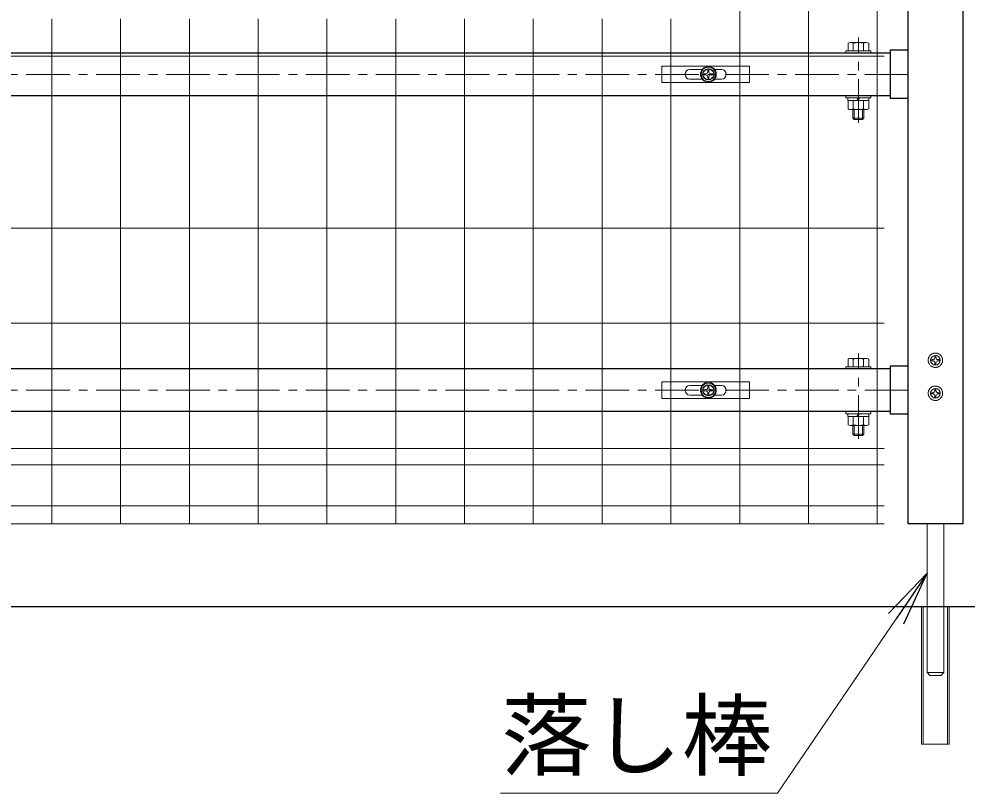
# Model space of a CAD drawing. Units: millimetres, scale not verified. Extents: x -4200 to 4200, y -2970 to 2970.
# Drawn here: x 500 to 1189, y -388 to 175 of the extents above; entities that cross this region are included whole.
import ezdxf
from ezdxf.enums import TextEntityAlignment as Align

# ---------------------------------------------------------------- set-up
doc = ezdxf.new("R2010")
doc.units = ezdxf.units.MM
doc.header["$LTSCALE"] = 10
doc.linetypes.add('USER1', pattern=[50.8, 31.75, -6.35, 6.35, -6.35])
doc.linetypes.add('USER2', pattern=[0.375, 0.25, -0.125])
for name, color, linetype, lineweight in [('0-0_D-BMK', 2, 'USER1', 13), ('0-1_D-STR1', 1, 'Continuous', 25), ('0-3_D-BGD', 7, 'Continuous', 25), ('0-4_D-STR-DIM', 7, 'Continuous', 13), ('0-6_Defpoints', 6, 'Continuous', 25), ('0-7_D-STR-TXT', 7, 'Continuous', 13), ('0-8_D-STR3', 3, 'Continuous', 13), ('0-D_D-STR2', 7, 'Continuous', 13)]:
    doc.layers.add(name, color=color, linetype=linetype, lineweight=lineweight)
doc.layers.add('0-5_0', color=7, linetype='Continuous')
doc.styles.add('ＭＳ ゴシック', font='')
doc.styles.get('ＭＳ ゴシック').set_extended_font_data('MS Gothic')

# ---------------------------------------------------------------- blocks, each defined once
blk = doc.blocks.new('U8')
at = {"layer": '0-0_D-BMK'}
for p, q in [((8742.3, 3214), (8742.3, 3834.9)), ((662.3, 3567.5), (9102.3, 3567.5)), ((8742.3, 918.5), (8742.3, 1539.4)), ((662.3, 1272), (9102.3, 1272))]:
    blk.add_line(p, q, dxfattribs=at)
at = {"layer": '0-1_D-STR1'}
for p, q in [((9102.3, 5850), (9102.3, 300)), ((9502.3, 5690), (9502.3, 300)), ((8972.3, 3722.5), (792.3, 3722.5)), ((9102.3, 3742.5), (8972.3, 3742.5)), ((8972.3, 3742.5), (8972.3, 3392.5)), ((8972.3, 3412.5), (792.3, 3412.5)), ((9102.3, 3392.5), (8972.3, 3392.5)), ((8972.3, 1427), (792.3, 1427)), ((9102.3, 1447), (8972.3, 1447)), ((8972.3, 1447), (8972.3, 1097)), ((8972.3, 1117), (792.3, 1117)), ((9102.3, 1097), (8972.3, 1097)), ((9502.3, 300), (9102.3, 300))]:
    blk.add_line(p, q, dxfattribs=at)
at = {"layer": '0-6_Defpoints'}
for centre in [(7652.3, 3567.5), (7652.3, 1272)]:
    blk.add_circle(centre, 40, dxfattribs=at)
at = {"layer": '0-8_D-STR3'}
for p, q in [((8667.3, 3738.5), (8667.3, 3793)), ((8686, 3798.5), (8798.5, 3798.5)), ((8704.8, 3738.5), (8704.8, 3793)), ((8779.8, 3738.5), (8779.8, 3793)), ((8817.3, 3738.5), (8817.3, 3793)), ((8652.3, 3738.5), (8652.3, 3722.5)), ((8832.3, 3738.5), (8652.3, 3738.5)), ((8832.3, 3722.5), (8652.3, 3722.5)), ((8667.3, 3738.5), (8817.3, 3738.5)), ((8832.3, 3738.5), (8832.3, 3722.5)), ((8652.3, 3412.5), (8652.3, 3396.5)), ((8832.3, 3412.5), (8652.3, 3412.5)), ((8832.3, 3396.5), (8652.3, 3396.5)), ((8731.6, 3376.5), (8743.2, 3396.5)), ((8738.5, 3376.5), (8750.1, 3396.5)), ((8832.3, 3412.5), (8832.3, 3396.5)), ((8667.3, 3376.5), (8667.3, 3317)), ((8798.5, 3311.5), (8686, 3311.5)), ((8702.3, 3248.5), (8702.3, 3311.5)), ((8704.8, 3376.5), (8704.8, 3317)), ((8712.3, 3238.5), (8712.3, 3311.5)), ((8772.3, 3238.5), (8772.3, 3311.5)), ((8779.8, 3376.5), (8779.8, 3317)), ((8782.3, 3248.5), (8782.3, 3311.5)), ((8817.3, 3376.5), (8817.3, 3317)), ((8712.3, 3238.5), (8702.3, 3248.5)), ((8782.3, 3248.5), (8702.3, 3248.5)), ((8782.3, 3248.5), (8772.3, 3238.5)), ((8712.3, 3238.5), (8772.3, 3238.5)), ((8667.3, 1443), (8667.3, 1497.5)), ((8686, 1503), (8798.5, 1503)), ((8704.8, 1443), (8704.8, 1497.5)), ((8779.8, 1443), (8779.8, 1497.5)), ((8817.3, 1443), (8817.3, 1497.5)), ((8652.3, 1443), (8652.3, 1427)), ((8832.3, 1443), (8652.3, 1443)), ((8832.3, 1427), (8652.3, 1427)), ((8667.3, 1443), (8817.3, 1443)), ((8832.3, 1443), (8832.3, 1427)), ((8652.3, 1117), (8652.3, 1101)), ((8832.3, 1117), (8652.3, 1117)), ((8832.3, 1117), (8832.3, 1101)), ((8832.3, 1101), (8652.3, 1101)), ((8667.3, 1081), (8667.3, 1021.5)), ((8704.8, 1081), (8704.8, 1021.5)), ((8731.6, 1081), (8743.2, 1101)), ((8738.5, 1081), (8750.1, 1101)), ((8779.8, 1081), (8779.8, 1021.5)), ((8817.3, 1081), (8817.3, 1021.5)), ((8798.5, 1016), (8686, 1016)), ((8702.3, 953), (8702.3, 1016)), ((8712.3, 943), (8712.3, 1016)), ((8772.3, 943), (8772.3, 1016)), ((8782.3, 953), (8782.3, 1016)), ((8712.3, 943), (8702.3, 953)), ((8782.3, 953), (8702.3, 953)), ((8712.3, 943), (8772.3, 943)), ((8782.3, 953), (8772.3, 943)), ((9242.3, 300), (9242.3, -780.4)), ((9362.3, 300), (9362.3, -780.4)), ((9202.3, -1300), (9202.3, -300)), ((9202.3, -300), (9402.3, -300)), ((9214.3, -1300), (9214.3, -300)), ((9390.3, -1300), (9390.3, -300)), ((9402.3, -1300), (9402.3, -300)), ((9242.3, -780.4), (9262.3, -800.4)), ((9242.3, -780.4), (9362.3, -780.4)), ((9342.3, -800.4), (9262.3, -800.4)), ((9342.3, -800.4), (9262.3, -800.4)), ((9342.3, -800.4), (9362.3, -780.4)), ((9402.3, -1300), (9202.3, -1300))]:
    blk.add_line(p, q, dxfattribs=at)
at = {"layer": '0-8_D-STR3', "linetype": 'USER2'}
for p, q in [((9298.4, 1521.5), (9298.1, 1508.5)), ((9298.4, 1521.5), (9306.3, 1521.5)), ((9306.3, 1521.5), (9306.5, 1508.5)), ((9283.8, 1485.8), (9270.8, 1486.1)), ((9298.4, 1458.5), (9298.1, 1471.5)), ((9298.4, 1458.5), (9306.3, 1458.5)), ((9306.3, 1458.5), (9306.5, 1471.5)), ((9320.8, 1494.2), (9333.8, 1494)), ((9320.8, 1485.8), (9333.8, 1486.1)), ((9333.8, 1494), (9333.8, 1486.1)), ((9283.8, 1254.2), (9270.8, 1254)), ((9270.8, 1254), (9270.8, 1246.1)), ((9283.8, 1245.8), (9270.8, 1246.1)), ((9298.4, 1281.5), (9298.1, 1268.5)), ((9298.4, 1281.5), (9306.3, 1281.5)), ((9306.3, 1281.5), (9306.5, 1268.5)), ((9320.8, 1254.2), (9333.8, 1254)), ((9320.8, 1245.8), (9333.8, 1246.1)), ((9333.8, 1254), (9333.8, 1246.1)), ((9298.4, 1218.5), (9298.1, 1231.5)), ((9298.4, 1218.5), (9306.3, 1218.5)), ((9306.3, 1218.5), (9306.5, 1231.5))]:
    blk.add_line(p, q, dxfattribs=at)
at = {"layer": '0-8_D-STR3'}
for points in [[(8665.3, 3376.5), (8819.3, 3376.5), (8819.3, 3396.5)], [(8665.3, 3376.5), (8665.3, 3396.5), (8819.3, 3396.5)], [(8665.3, 1081), (8819.3, 1081), (8819.3, 1101)], [(8665.3, 1081), (8665.3, 1101), (8819.3, 1101)]]:
    blk.add_lwpolyline(points, dxfattribs=at)
at = {"layer": '0-8_D-STR3', "linetype": 'USER2'}
blk.add_lwpolyline([(9283.8, 1494.2), (9270.8, 1494), (9270.8, 1486.1)], dxfattribs=at)
for centre in [(9302.3, 1490), (9302.3, 1250)]:
    blk.add_circle(centre, 52.5, dxfattribs=at)
at = {"layer": '0-8_D-STR3'}
for centre in [(9302.3, 1490), (9302.3, 1250)]:
    blk.add_circle(centre, 35, dxfattribs=at)
for centre, radius, start, end in [((8686, 3764), 34.5, 57.13278, 122.86722), ((8742.3, 3668.6), 129.9, 73.22135, 106.77865), ((8798.5, 3764), 34.5, 57.13278, 122.86722), ((8686, 3346), 34.5, 237.13278, 302.86722), ((8742.3, 3441.4), 129.9, 253.22135, 286.77865), ((8798.5, 3346), 34.5, 237.13278, 302.86722), ((8686, 1468.5), 34.5, 57.13278, 122.86722), ((8742.3, 1373.1), 129.9, 73.22135, 106.77865), ((8798.5, 1468.5), 34.5, 57.13278, 122.86722), ((8686, 1050.5), 34.5, 237.13278, 302.86722), ((8742.3, 1145.9), 129.9, 253.22135, 286.77865), ((8798.5, 1050.5), 34.5, 237.13278, 302.86722)]:
    blk.add_arc(centre, radius, start, end, dxfattribs=at)
at = {"layer": '0-8_D-STR3', "linetype": 'USER2'}
for centre, start, end in [((9283.3, 1509.1), 270, 0), ((9283.3, 1471), 0, 90), ((9321.4, 1509.1), 180, 270), ((9321.4, 1471), 90, 180), ((9283.3, 1269.1), 270, 0), ((9283.3, 1231), 0, 90), ((9321.4, 1269.1), 180, 270), ((9321.4, 1231), 90, 180)]:
    blk.add_arc(centre, 14.9, start, end, dxfattribs=at)
blk = doc.blocks.new('A$C5ba32ecb')
at = {"layer": '0-8_D-STR3'}
for p, q in [((-337.5, 60), (297.5, 60)), ((-337.5, -60), (-337.5, 60)), ((-135, 35), (-45.6, 35)), ((-18.5, 4.2), (-31.5, 3.9)), ((-31.5, 3.9), (-31.5, -4)), ((-4, 31.5), (-4.2, 18.5)), ((-4, 31.5), (4, 31.5)), ((4, 31.5), (4.2, 18.5)), ((18.5, 4.2), (31.5, 3.9)), ((31.5, 3.9), (31.5, -4)), ((45.6, 35), (95, 35)), ((-135, -35), (-45.6, -35)), ((-18.5, -4.2), (-31.5, -4)), ((-4, -31.5), (-4.2, -18.5)), ((18.5, -4.2), (31.5, -4)), ((45.6, -35), (95, -35))]:
    blk.add_line(p, q, dxfattribs=at)
for points in [[(-337.5, -60), (297.5, -60), (297.5, 60)], [(-4, -31.5), (4, -31.5), (4.2, -18.5)]]:
    blk.add_lwpolyline(points, dxfattribs=at)
for radius in [57.5, 52.5]:
    blk.add_circle((0, 0), radius, dxfattribs=at)
for centre, radius, start, end in [((-135, 0), 35, 90, 270), ((-19.1, 19), 14.9, 270, 0), ((19.1, 19), 14.9, 180, 270), ((95, 0), 35, 270, 90), ((-19.1, -19), 14.9, 0, 90), ((19.1, -19), 14.9, 90, 180)]:
    blk.add_arc(centre, radius, start, end, dxfattribs=at)
blk = doc.blocks.new('_Open')
at = {"layer": '0-5_0'}
blk.add_line((-10, 1.667), (0, 0), dxfattribs=at)
blk.add_lwpolyline([(-10, -1.667), (0, 0), (-10, 0)], dxfattribs=at)

msp = doc.modelspace()

# ---------------------------------------------------------------- linework, layer by layer
at = {"layer": '0-3_D-BGD'}
msp.add_line((320.73, -252.32), (2070.73, -252.32), dxfattribs=at)
at = {"layer": '0-7_D-STR-TXT'}
msp.add_lwpolyline([(849.55, -387.83), (1051.03, -387.83), (1137.23, -261.16)], dxfattribs=at)
at = {"layer": '0-D_D-STR2'}
for p, q in [((1023.48, 577.68), (1023.48, -192.32)), ((1073.48, 577.68), (1073.48, -192.32)), ((1123.48, 577.68), (1123.48, -192.32)), ((523.48, 174.66), (523.48, -192.32)), ((573.48, 174.66), (573.48, -192.32)), ((623.48, 174.66), (623.48, -192.32)), ((673.48, 174.66), (673.48, -192.32)), ((723.48, 174.66), (723.48, -192.32)), ((773.48, 174.66), (773.48, -192.32)), ((823.48, 174.66), (823.48, -192.32)), ((873.48, 174.66), (873.48, -192.32)), ((923.48, 174.66), (923.48, -192.32)), ((973.48, 174.66), (973.48, -192.32)), ((1128.48, 147.68), (318.48, 147.68)), ((1128.48, 22.68), (318.48, 22.68)), ((1128.48, -46.32), (318.48, -46.32)), ((1128.48, -137.56), (318.48, -137.56)), ((1128.48, -149.42), (318.48, -149.42)), ((1128.48, -179.22), (318.48, -179.22)), ((1128.48, -192.32), (318.48, -192.32))]:
    msp.add_line(p, q, dxfattribs=at)

# ---------------------------------------------------------------- block references
at = {"layer": '0-4_D-STR-DIM', "xscale": 0.1, "yscale": 0.1}
for p in [(1000.74, 134.44), (1000.74, -95.12)]:
    msp.add_blockref('A$C5ba32ecb', p, dxfattribs=at)
at = {"layer": '0-5_0', "xscale": 0.1, "yscale": 0.1}
msp.add_blockref('U8', (235.51, -222.32), dxfattribs=at)
at = {"layer": '0-7_D-STR-TXT', "xscale": 4, "yscale": 4, "rotation": 55.76294}
msp.add_blockref('_Open', (1159.73, -228.09), dxfattribs=at)

# ---------------------------------------------------------------- texts
at = {"layer": '0-7_D-STR-TXT', "style": 'ＭＳ ゴシック'}
msp.add_text('落し棒', height=48.09, dxfattribs=at).set_placement((850.2, -384.47), align=Align.BOTTOM_LEFT)

doc.saveas('drawing.dxf')
